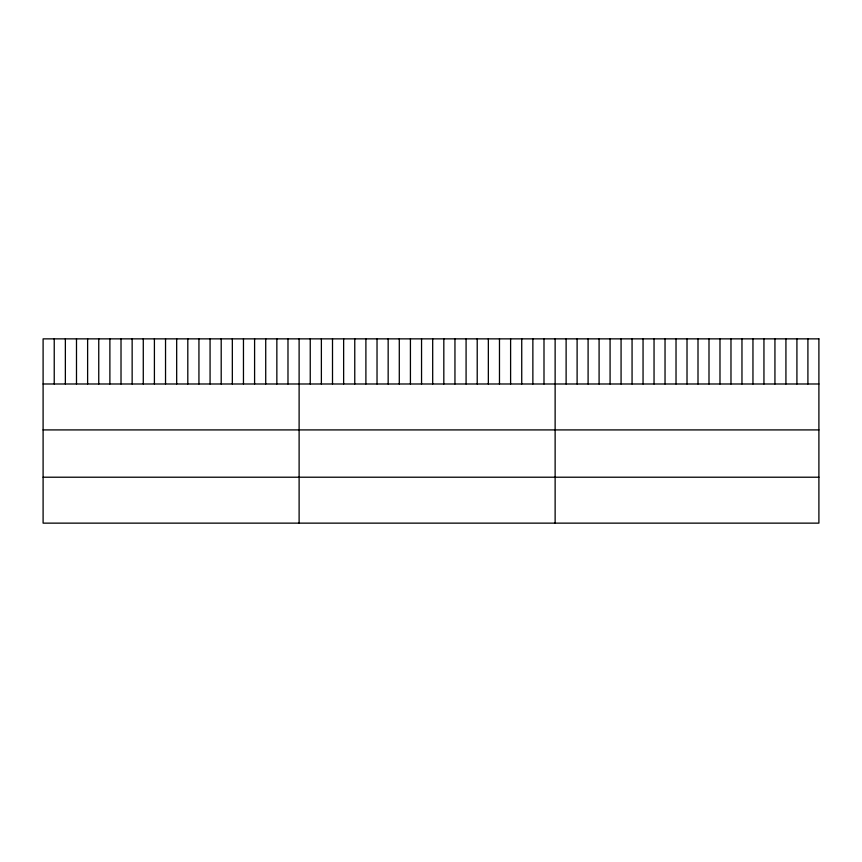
<?xml version="1.0" encoding="UTF-8"?>
<svg xmlns="http://www.w3.org/2000/svg" width="862" height="862" viewBox="0 0 862 862"><rect width="100%" height="100%" fill="white"/><g stroke="black" fill="none" stroke-linecap="round" stroke-linejoin="round"><path stroke-width="1.29" d="M43.1 383.989L818.9 383.989M43.1 429.912L818.9 429.912M43.1 477.214L818.9 477.214M807.909 338.863L807.909 383.989M796.919 338.863L796.919 383.989M785.928 338.863L785.928 383.989M774.938 338.863L774.938 383.989M763.947 338.863L763.947 383.989M752.957 338.863L752.957 383.989M741.966 338.863L741.966 383.989M730.976 338.863L730.976 383.989M719.986 338.863L719.986 383.989M708.995 338.863L708.995 383.989M698.004 338.863L698.004 383.989M687.014 338.863L687.014 383.989M676.023 338.863L676.023 383.989M665.033 338.863L665.033 383.989M654.042 338.863L654.042 383.989M643.052 338.863L643.052 383.989M632.062 338.863L632.062 383.989M621.071 338.863L621.071 383.989M610.081 338.863L610.081 383.989M599.09 338.863L599.09 383.989M588.099 338.863L588.099 383.989M577.109 338.863L577.109 383.989M566.118 338.863L566.118 383.989M555.128 338.863L555.128 523.137M543.997 338.863L543.997 383.989M532.867 338.863L532.867 383.989M521.736 338.863L521.736 383.989M510.606 338.863L510.606 383.989M499.475 338.863L499.475 383.989M488.345 338.863L488.345 383.989M477.214 338.863L477.214 383.989M466.083 338.863L466.083 383.989M454.953 338.863L454.953 383.989M443.822 338.863L443.822 383.989M432.692 338.863L432.692 383.989M421.55 338.863L421.55 383.989M410.42 338.863L410.42 383.989M399.289 338.863L399.289 383.989M388.159 338.863L388.159 383.989M377.028 338.863L377.028 383.989M365.897 338.863L365.897 383.989M354.767 338.863L354.767 383.989M343.636 338.863L343.636 383.989M332.506 338.863L332.506 383.989M321.375 338.863L321.375 383.989M310.245 338.863L310.245 383.989M299.114 338.863L299.114 523.137M287.983 338.863L287.983 383.989M276.853 338.863L276.853 383.989M265.722 338.863L265.722 383.989M254.592 338.863L254.592 383.989M243.461 338.863L243.461 383.989M232.331 338.863L232.331 383.989M221.2 338.863L221.2 383.989M210.069 338.863L210.069 383.989M198.939 338.863L198.939 383.989M187.808 338.863L187.808 383.989M176.678 338.863L176.678 383.989M165.536 338.863L165.536 383.989M154.406 338.863L154.406 383.989M143.275 338.863L143.275 383.989M132.145 338.863L132.145 383.989M121.014 338.863L121.014 383.989M109.883 338.863L109.883 383.989M98.753 338.863L98.753 383.989M87.622 338.863L87.622 383.989M76.492 338.863L76.492 383.989M65.361 338.863L65.361 383.989M54.231 338.863L54.231 383.989M818.9 338.863L43.1 338.863L43.1 523.137L818.9 523.137L818.9 338.863"/></g></svg>
